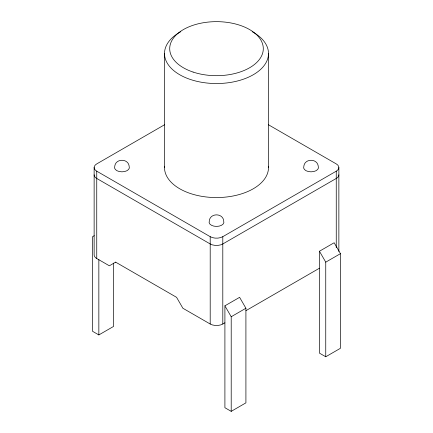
<?xml version="1.0" encoding="UTF-8"?>
<svg xmlns="http://www.w3.org/2000/svg" width="433" height="433" viewBox="0 0 433 433"><rect width="100%" height="100%" fill="white"/><g stroke="black" fill="none" stroke-linecap="round" stroke-linejoin="round"><path stroke-width="0.65" d="M114.783 165.969C115.855 158.381 128.06 158.381 129.131 165.969M209.323 220.554C210.4 212.966 222.6 212.966 223.677 220.554M303.869 165.969C304.94 158.381 317.145 158.381 318.217 165.969M164.583 124.736L96.748 163.901A8.914 5.147 0 0 0 96.748 171.181L96.748 258.512L109.354 265.792L115.773 262.084M94.264 235.687L92.543 236.683L92.543 331.294L98.848 334.931L113.554 326.444L113.554 263.096M96.748 171.181L210.2 236.678A8.914 5.147 0 0 0 222.8 236.678L336.252 171.181A8.914 5.147 0 0 0 336.252 163.901L268.417 124.736M224.906 305.822L239.611 297.33L245.912 308.247L245.912 402.858L231.206 411.35L224.906 407.713L224.906 305.822L231.206 316.74L231.206 411.35M319.446 251.237L334.152 242.745L340.457 253.662L340.457 348.278L325.751 356.765L319.446 353.128L319.446 251.237L325.751 262.154L325.751 356.765M231.206 316.74L245.912 308.247M325.751 262.154L340.457 253.662M115.654 262.154L176.583 297.33L182.883 308.247L210.2 324.014A8.914 5.147 0 0 0 222.8 324.014L224.906 322.801M245.976 310.64L319.446 268.216M338.866 167.539L338.866 251.513M336.252 171.181L336.252 247.752M268.498 53.519L268.498 167.539M222.8 236.678L222.8 324.014M210.2 236.678L210.2 324.014M164.502 53.519L164.502 167.539M98.848 259.459L98.848 334.931M94.134 167.539L94.134 254.875A8.914 5.147 0 0 0 96.748 258.512M338.866 174.818A8.914 5.147 0 0 1 336.252 178.456L222.8 243.958A8.914 5.147 0 0 1 210.2 243.958L96.748 178.456A8.914 5.147 0 0 1 94.134 174.818M268.449 166.24A51.998 30.018 0 0 1 216.5 197.562A51.998 30.018 0 0 1 164.551 166.24M223.677 221.014A7.426 4.287 0 0 1 216.5 226.41A7.426 4.287 0 0 1 209.323 221.014M129.131 166.429A7.426 4.287 0 0 1 121.96 171.831A7.426 4.287 0 0 1 114.783 166.429M318.217 166.429A7.426 4.287 0 0 1 311.04 171.831A7.426 4.287 0 0 1 303.869 166.429M252.19 31.69A51.998 30.018 0 0 1 253.619 74.541A51.998 30.018 0 0 1 179.381 74.541A51.998 30.018 0 0 1 180.81 31.69M193.102 72.067A46.796 27.019 0 0 0 263.296 48.669A46.796 27.019 0 0 0 193.102 25.271A46.796 27.019 0 0 0 193.102 72.067"/></g></svg>
